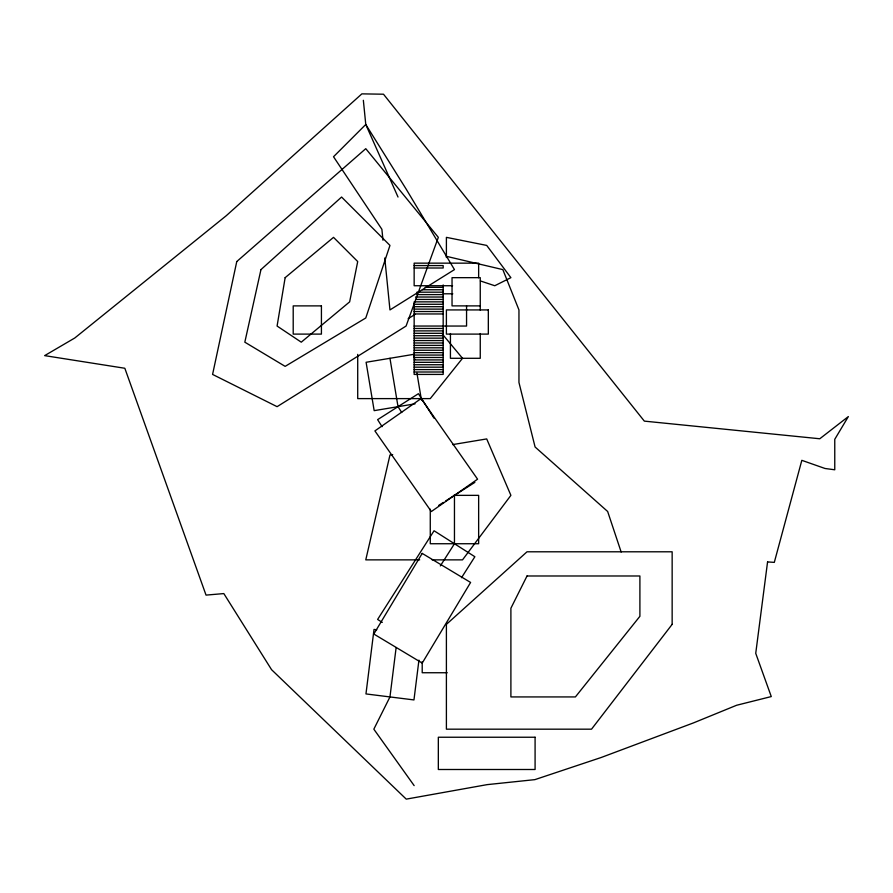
<?xml version="1.0" encoding="UTF-8"?>
<svg xmlns="http://www.w3.org/2000/svg" width="893" height="893" viewBox="0 0 893 893"><rect width="100%" height="100%" fill="white"/><g stroke="black" fill="none" stroke-linecap="round" stroke-linejoin="round"><path stroke-width="1.34" d="M396.135 647.525L389.962 696.931L373.832 729.179L414.151 785.617M418.94 660.128L413.961 699.933L365.963 693.928L374.022 629.431L376.768 629.766M440.349 565.905L454.459 543.737L454.459 495.358M461.502 577.726L474.864 556.73L434.054 530.755L377.616 619.441L382.282 622.41M438.72 505.382L443.386 502.413M445.719 500.928L474.864 482.376M408.134 318.712L415.178 314.325M415.066 403.837L374.167 410.646L366.097 362.279L413.816 354.32L414.709 359.7M392.686 454.593L389.962 455.05L365.773 559.866L419.677 559.866M452.639 444.602L486.707 438.921L510.896 495.358L462.518 559.866L432.112 559.866M414.151 265.578L443.174 265.578L443.174 268L414.151 268M452.572 285.738L414.151 285.738L414.151 263.156L478.648 263.156L478.648 277.768M425.202 287.345L443.174 287.345M422.445 289.767L443.174 289.767M416.908 292.178L443.174 292.178M443.174 293.797L452.796 293.797M416.908 294.601L443.174 294.601M415.524 297.023L443.174 297.023M415.524 299.445L443.174 299.445M443.174 301.856L414.151 301.856L414.151 374.424L443.174 374.424L443.174 284.923M414.151 304.279L443.174 304.279M480.255 305.886L452.037 305.886L452.037 277.667L480.255 277.667L480.255 310.117M414.151 306.701L443.174 306.701M414.151 309.112L443.174 309.112M414.151 311.534L443.174 311.534M414.151 313.956L443.174 313.956M414.151 326.045L466.559 326.045L466.559 305.886M414.151 328.468L443.174 328.468M414.151 330.89L443.174 330.89M414.151 333.301L443.174 333.301M414.151 335.723L443.174 335.723M414.151 338.146L443.174 338.146M414.151 340.557L443.174 340.557M414.151 342.979L443.174 342.979M414.151 345.401L443.174 345.401M414.151 347.812L443.174 347.812M414.151 350.235L443.174 350.235M414.151 352.657L443.174 352.657M414.151 355.068L443.174 355.068M414.151 357.49L443.174 357.49M414.151 359.912L443.174 359.912M414.151 362.324L443.174 362.324M414.151 364.746L443.174 364.746M414.151 367.168L443.174 367.168M414.151 369.59L443.174 369.59M414.151 372.001L443.174 372.001M453.767 495.358L478.648 495.358L478.648 543.737L430.27 543.737L430.27 509.189M447.237 672.742L422.21 672.742L422.21 661.68M446.4 256.324L502.837 269.608L518.956 309.927L518.956 382.483L535.086 446.991L607.653 511.488L621.16 552.019M480.389 280.938L494.778 285.738L510.896 277.667L486.707 245.419L446.4 237.359L446.4 257.519M442.37 334.105L462.518 358.294L430.27 398.613L357.713 398.613L357.713 354.376M434.02 418.192L418.426 393.69L377.616 419.654L382.07 426.664M401.738 412.51L398.021 406.672L389.962 358.294M398.021 197.04L365.773 124.484L363.351 100.295M416.953 373.129L421.429 400.008M382.985 240.228L381.891 229.3L333.524 156.733L365.773 124.484L406.081 188.981L454.459 269.608L389.962 309.927L384.76 257.988M480.255 333.524L480.255 358.294L450.429 358.294L450.429 333.524M767.567 561.92L755.735 653.341L771.273 696.573L736.602 705.269L693.348 722.95L601.089 757.532L534.896 779.634L487.154 784.634L406.248 799.135L271.572 669.694L223.83 593.577L206.037 595.106L124.83 368.262L44.65 355.626L74.8 337.978L226.353 215.637L361.866 93.865L383.499 94.212L644.344 421.128L819.785 438.764L848.35 416.573L834.765 439.3L834.765 469.785L825.043 468.49L801.825 460.33L774.309 562.378L767.567 561.92M285.146 277.667L277.087 326.045L301.265 342.175L349.643 301.856L357.713 261.549L333.524 237.359L285.146 277.667M236.768 261.549L212.579 374.424L277.087 406.672L406.081 326.045L438.329 237.359L365.773 148.673L236.768 261.549M260.957 269.608L244.827 342.175L285.146 366.364L365.773 317.986L389.962 245.419L341.584 197.04L260.957 269.608M527.026 575.985L510.896 608.245L510.896 696.931L575.405 696.931L639.901 616.304L639.901 575.985L527.026 575.985M422.199 553.403L373.821 634.03L422.222 663.075L470.6 582.448L422.199 553.403M672.15 624.363L591.523 729.179L446.4 729.179L446.4 624.363L527.026 551.796L672.15 551.796L672.15 624.363M421.139 398.557L374.904 430.917L431.341 511.544L477.576 479.184L421.139 398.557M321.424 305.886L293.205 305.886L293.205 334.105L321.424 334.105L321.424 305.886M488.326 309.927L446.4 309.927L446.4 334.105L488.326 334.105L488.326 309.927M535.086 737.238L438.329 737.238L438.329 769.498L535.086 769.498L535.086 737.238"/></g></svg>
